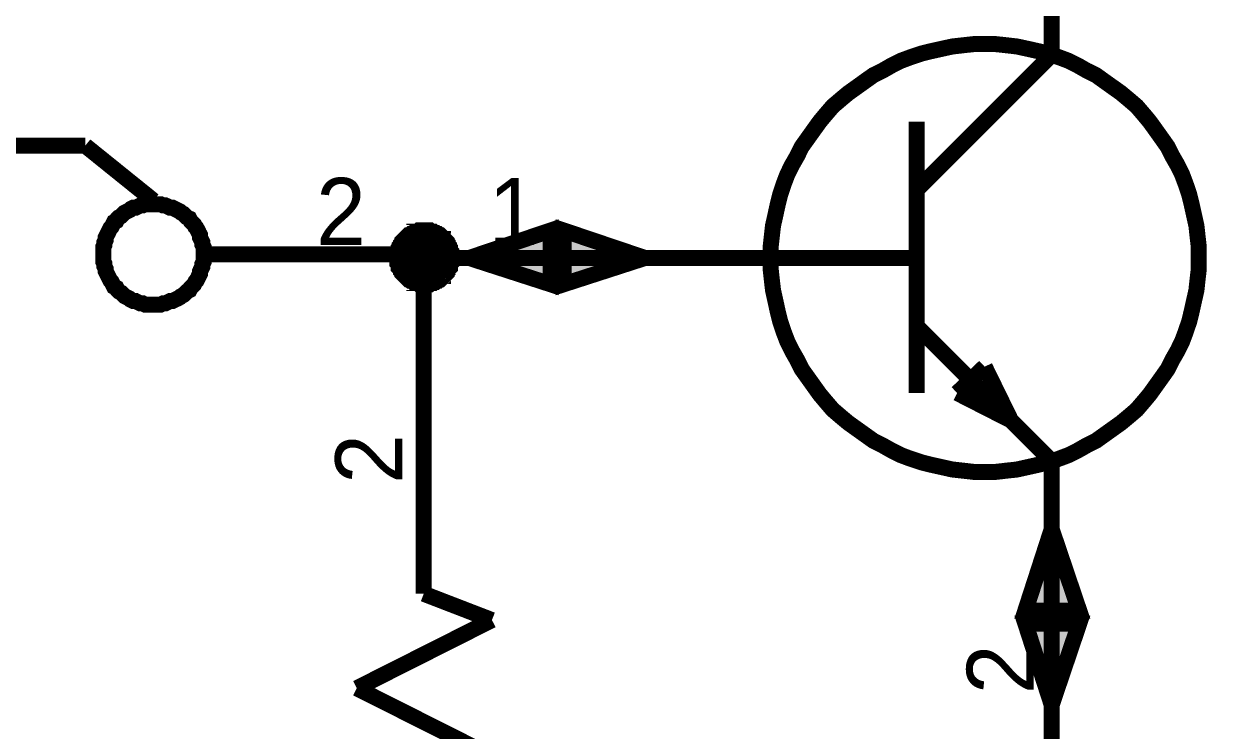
# Model space of a CAD drawing. Header units: millimetres. Extents: x 0 to 800, y 0 to 567.
# Drawn here: x 90.04 to 112.64, y 51.46 to 64.7 of the extents above; entities that cross this region are included whole.
import ezdxf

# ---------------------------------------------------------------- set-up
doc = ezdxf.new("R2010")
doc.units = ezdxf.units.MM
doc.layers.add('Sheet', color=255, linetype='Continuous')

msp = doc.modelspace()

# ---------------------------------------------------------------- linework, layer by layer
at = {"layer": 'Sheet'}
for points, const_width in [([(109.286, 64.128), (109.286, 65.404)], 0.3), ([(104.022, 60.32), (104.022, 60.521), (104.044, 60.723), (104.067, 60.925), (104.112, 61.126), (104.156, 61.328), (104.201, 61.507), (104.268, 61.709), (104.336, 61.888), (104.425, 62.067), (104.515, 62.224), (104.604, 62.403), (104.716, 62.56), (104.828, 62.717), (104.94, 62.873), (105.052, 63.008), (105.187, 63.165), (105.344, 63.299), (105.478, 63.411), (105.635, 63.523), (105.791, 63.635), (105.948, 63.747), (106.127, 63.836), (106.284, 63.926), (106.463, 64.016), (106.643, 64.083), (106.844, 64.15), (107.023, 64.195), (107.225, 64.24), (107.427, 64.284), (107.628, 64.307), (107.83, 64.329), (108.031, 64.329)], 0.3), ([(108.031, 64.329), (107.83, 64.329), (107.628, 64.307), (107.427, 64.284), (107.225, 64.24), (107.023, 64.195), (106.844, 64.15), (106.643, 64.083), (106.463, 64.016), (106.284, 63.926), (106.127, 63.836), (105.948, 63.747), (105.791, 63.635), (105.635, 63.523), (105.478, 63.411), (105.344, 63.299), (105.187, 63.165), (105.052, 63.008), (104.94, 62.873), (104.828, 62.717), (104.716, 62.56), (104.604, 62.403), (104.515, 62.224), (104.425, 62.067), (104.336, 61.888), (104.268, 61.709), (104.201, 61.507), (104.156, 61.328), (104.112, 61.126), (104.067, 60.925), (104.044, 60.723), (104.022, 60.521), (104.022, 60.32)], 0.3), ([(108.031, 64.329), (108.031, 64.329)], 0.3), ([(108.031, 64.329), (108.233, 64.329), (108.435, 64.307), (108.636, 64.284), (108.838, 64.24), (109.039, 64.195), (109.219, 64.15), (109.42, 64.083), (109.599, 64.016), (109.779, 63.926), (109.935, 63.836), (110.115, 63.747), (110.271, 63.635), (110.428, 63.523), (110.585, 63.411), (110.719, 63.299), (110.876, 63.165), (111.011, 63.008), (111.123, 62.873), (111.235, 62.717), (111.347, 62.56), (111.458, 62.403), (111.548, 62.224), (111.638, 62.067), (111.727, 61.888), (111.794, 61.709), (111.862, 61.507), (111.906, 61.328), (111.951, 61.126), (111.996, 60.925), (112.018, 60.723), (112.041, 60.521), (112.041, 60.32)], 0.3), ([(112.041, 60.32), (112.041, 60.521), (112.018, 60.723), (111.996, 60.925), (111.951, 61.126), (111.906, 61.328), (111.862, 61.507), (111.794, 61.709), (111.727, 61.888), (111.638, 62.067), (111.548, 62.224), (111.458, 62.403), (111.347, 62.56), (111.235, 62.717), (111.123, 62.873), (111.011, 63.008), (110.876, 63.165), (110.719, 63.299), (110.585, 63.411), (110.428, 63.523), (110.271, 63.635), (110.115, 63.747), (109.935, 63.836), (109.779, 63.926), (109.599, 64.016), (109.42, 64.083), (109.219, 64.15), (109.039, 64.195), (108.838, 64.24), (108.636, 64.284), (108.435, 64.307), (108.233, 64.329), (108.031, 64.329)], 0.3), ([(106.755, 61.597), (109.286, 64.128)], 0.3), ([(106.755, 62.873), (106.755, 57.789)], 0.3), ([(88.656, 62.425), (91.187, 62.425)], 0.3), ([(91.187, 62.425), (92.464, 61.395)], 0.3), ([(91.523, 60.387), (91.523, 60.432), (91.523, 60.477), (91.523, 60.521), (91.546, 60.566), (91.546, 60.611), (91.568, 60.656), (91.568, 60.701), (91.59, 60.745), (91.613, 60.79), (91.635, 60.835), (91.658, 60.88), (91.68, 60.902), (91.702, 60.947), (91.725, 60.992), (91.77, 61.014), (91.792, 61.059), (91.814, 61.081), (91.859, 61.104), (91.904, 61.149), (91.926, 61.171), (91.971, 61.193), (92.016, 61.216), (92.038, 61.238), (92.083, 61.261), (92.128, 61.261), (92.173, 61.283), (92.218, 61.305), (92.262, 61.305), (92.307, 61.328), (92.374, 61.328), (92.419, 61.328), (92.464, 61.328)], 0.3), ([(92.464, 61.328), (92.419, 61.328), (92.374, 61.328), (92.307, 61.328), (92.262, 61.305), (92.218, 61.305), (92.173, 61.283), (92.128, 61.261), (92.083, 61.261), (92.038, 61.238), (92.016, 61.216), (91.971, 61.193), (91.926, 61.171), (91.904, 61.149), (91.859, 61.104), (91.814, 61.081), (91.792, 61.059), (91.77, 61.014), (91.725, 60.992), (91.702, 60.947), (91.68, 60.902), (91.658, 60.88), (91.635, 60.835), (91.613, 60.79), (91.59, 60.745), (91.568, 60.701), (91.568, 60.656), (91.546, 60.611), (91.546, 60.566), (91.523, 60.521), (91.523, 60.477), (91.523, 60.432), (91.523, 60.387)], 0.3), ([(92.464, 61.328), (92.464, 61.328)], 0.3), ([(92.464, 61.328), (92.509, 61.328), (92.554, 61.328), (92.598, 61.328), (92.643, 61.305), (92.688, 61.305), (92.733, 61.283), (92.778, 61.261), (92.822, 61.261), (92.867, 61.238), (92.912, 61.216), (92.957, 61.193), (92.979, 61.171), (93.024, 61.149), (93.069, 61.104), (93.091, 61.081), (93.136, 61.059), (93.158, 61.014), (93.181, 60.992), (93.226, 60.947), (93.248, 60.902), (93.27, 60.88), (93.293, 60.835), (93.315, 60.79), (93.338, 60.745), (93.338, 60.701), (93.36, 60.656), (93.382, 60.611), (93.382, 60.566), (93.405, 60.521), (93.405, 60.477), (93.405, 60.432), (93.405, 60.387)], 0.3), ([(93.405, 60.387), (93.405, 60.432), (93.405, 60.477), (93.405, 60.521), (93.382, 60.566), (93.382, 60.611), (93.36, 60.656), (93.338, 60.701), (93.338, 60.745), (93.315, 60.79), (93.293, 60.835), (93.27, 60.88), (93.248, 60.902), (93.226, 60.947), (93.181, 60.992), (93.158, 61.014), (93.136, 61.059), (93.091, 61.081), (93.069, 61.104), (93.024, 61.149), (92.979, 61.171), (92.957, 61.193), (92.912, 61.216), (92.867, 61.238), (92.822, 61.261), (92.778, 61.261), (92.733, 61.283), (92.688, 61.305), (92.643, 61.305), (92.598, 61.328), (92.554, 61.328), (92.509, 61.328), (92.464, 61.328)], 0.3), ([(97.033, 60.32), (97.033, 60.342), (97.033, 60.365), (97.033, 60.409), (97.033, 60.432), (97.056, 60.454), (97.056, 60.477), (97.056, 60.499), (97.078, 60.521), (97.078, 60.544), (97.101, 60.566), (97.101, 60.589), (97.123, 60.611), (97.123, 60.633), (97.145, 60.656), (97.168, 60.678), (97.168, 60.678), (97.19, 60.701), (97.213, 60.723), (97.235, 60.745), (97.257, 60.745), (97.28, 60.768), (97.302, 60.768), (97.325, 60.79), (97.347, 60.79), (97.347, 60.813), (97.392, 60.813), (97.414, 60.813), (97.437, 60.835), (97.459, 60.835), (97.481, 60.835), (97.504, 60.835), (97.526, 60.835)], 0.3), ([(97.033, 60.32), (97.033, 60.342), (97.033, 60.365), (97.033, 60.409), (97.033, 60.432), (97.056, 60.454), (97.056, 60.477), (97.056, 60.499), (97.078, 60.521), (97.078, 60.544), (97.101, 60.566), (97.101, 60.589), (97.123, 60.611), (97.123, 60.633), (97.145, 60.656), (97.168, 60.678), (97.168, 60.678), (97.19, 60.701), (97.213, 60.723), (97.235, 60.745), (97.257, 60.745), (97.28, 60.768), (97.302, 60.768), (97.325, 60.79), (97.347, 60.79), (97.347, 60.813), (97.392, 60.813), (97.414, 60.813), (97.437, 60.835), (97.459, 60.835), (97.481, 60.835), (97.504, 60.835), (97.526, 60.835)], 0.3), ([(97.033, 60.32), (97.033, 60.342), (97.033, 60.365), (97.033, 60.409), (97.033, 60.432), (97.056, 60.454), (97.056, 60.477), (97.056, 60.499), (97.078, 60.521), (97.078, 60.544), (97.101, 60.566), (97.101, 60.589), (97.123, 60.611), (97.123, 60.633), (97.145, 60.656), (97.168, 60.678), (97.168, 60.678), (97.19, 60.701), (97.213, 60.723), (97.235, 60.745), (97.257, 60.745), (97.28, 60.768), (97.302, 60.768), (97.325, 60.79), (97.347, 60.79), (97.347, 60.813), (97.392, 60.813), (97.414, 60.813), (97.437, 60.835), (97.459, 60.835), (97.481, 60.835), (97.504, 60.835), (97.526, 60.835)], 0.3), ([(97.033, 60.32), (97.033, 60.342), (97.033, 60.365), (97.033, 60.409), (97.033, 60.432), (97.056, 60.454), (97.056, 60.477), (97.056, 60.499), (97.078, 60.521), (97.078, 60.544), (97.101, 60.566), (97.101, 60.589), (97.123, 60.611), (97.123, 60.633), (97.145, 60.656), (97.168, 60.678), (97.168, 60.678), (97.19, 60.701), (97.213, 60.723), (97.235, 60.745), (97.257, 60.745), (97.28, 60.768), (97.302, 60.768), (97.325, 60.79), (97.347, 60.79), (97.347, 60.813), (97.392, 60.813), (97.414, 60.813), (97.437, 60.835), (97.459, 60.835), (97.481, 60.835), (97.504, 60.835), (97.526, 60.835)], 0.3), ([(97.033, 60.32), (97.033, 60.342), (97.033, 60.365), (97.033, 60.409), (97.033, 60.432), (97.056, 60.454), (97.056, 60.477), (97.056, 60.499), (97.078, 60.521), (97.078, 60.544), (97.101, 60.566), (97.101, 60.589), (97.123, 60.611), (97.123, 60.633), (97.145, 60.656), (97.168, 60.678), (97.168, 60.678), (97.19, 60.701), (97.213, 60.723), (97.235, 60.745), (97.257, 60.745), (97.28, 60.768), (97.302, 60.768), (97.325, 60.79), (97.347, 60.79), (97.347, 60.813), (97.392, 60.813), (97.414, 60.813), (97.437, 60.835), (97.459, 60.835), (97.481, 60.835), (97.504, 60.835), (97.526, 60.835)], 0.0991), ([(97.033, 60.32), (97.033, 60.342), (97.033, 60.365), (97.033, 60.409), (97.033, 60.432), (97.056, 60.454), (97.056, 60.477), (97.056, 60.499), (97.078, 60.521), (97.078, 60.544), (97.101, 60.566), (97.101, 60.589), (97.123, 60.611), (97.123, 60.633), (97.145, 60.656), (97.168, 60.678), (97.168, 60.678), (97.19, 60.701), (97.213, 60.723), (97.235, 60.745), (97.257, 60.745), (97.28, 60.768), (97.302, 60.768), (97.325, 60.79), (97.347, 60.79), (97.347, 60.813), (97.392, 60.813), (97.414, 60.813), (97.437, 60.835), (97.459, 60.835), (97.481, 60.835), (97.504, 60.835), (97.526, 60.835)], 0.0991), ([(97.033, 60.32), (97.033, 60.342), (97.033, 60.365), (97.033, 60.409), (97.033, 60.432), (97.056, 60.454), (97.056, 60.477), (97.056, 60.499), (97.078, 60.521), (97.078, 60.544), (97.101, 60.566), (97.101, 60.589), (97.123, 60.611), (97.123, 60.633), (97.145, 60.656), (97.168, 60.678), (97.168, 60.678), (97.19, 60.701), (97.213, 60.723), (97.235, 60.745), (97.257, 60.745), (97.28, 60.768), (97.302, 60.768), (97.325, 60.79), (97.347, 60.79), (97.347, 60.813), (97.392, 60.813), (97.414, 60.813), (97.437, 60.835), (97.459, 60.835), (97.481, 60.835), (97.504, 60.835), (97.526, 60.835)], 0.0991), ([(97.033, 60.32), (97.033, 60.342), (97.033, 60.365), (97.033, 60.409), (97.033, 60.432), (97.056, 60.454), (97.056, 60.477), (97.056, 60.499), (97.078, 60.521), (97.078, 60.544), (97.101, 60.566), (97.101, 60.589), (97.123, 60.611), (97.123, 60.633), (97.145, 60.656), (97.168, 60.678), (97.168, 60.678), (97.19, 60.701), (97.213, 60.723), (97.235, 60.745), (97.257, 60.745), (97.28, 60.768), (97.302, 60.768), (97.325, 60.79), (97.347, 60.79), (97.347, 60.813), (97.392, 60.813), (97.414, 60.813), (97.437, 60.835), (97.459, 60.835), (97.481, 60.835), (97.504, 60.835), (97.526, 60.835)], 0.0991), ([(97.526, 60.835), (97.526, 60.835)], 0.3), ([(97.526, 60.835), (97.549, 60.835), (97.571, 60.835), (97.616, 60.835), (97.638, 60.835), (97.661, 60.813), (97.683, 60.813), (97.705, 60.813), (97.728, 60.79), (97.75, 60.79), (97.773, 60.768), (97.795, 60.768), (97.817, 60.745), (97.84, 60.745), (97.862, 60.723), (97.885, 60.701), (97.885, 60.678), (97.907, 60.678), (97.929, 60.656), (97.952, 60.633), (97.952, 60.611), (97.974, 60.589), (97.974, 60.566), (97.997, 60.544), (97.997, 60.521), (98.019, 60.499), (98.019, 60.477), (98.019, 60.454), (98.041, 60.432), (98.041, 60.409), (98.041, 60.365), (98.041, 60.342), (98.041, 60.32)], 0.3), ([(97.526, 60.835), (97.526, 60.835)], 0.3), ([(97.526, 60.835), (97.549, 60.835), (97.571, 60.835), (97.616, 60.835), (97.638, 60.835), (97.661, 60.813), (97.683, 60.813), (97.705, 60.813), (97.728, 60.79), (97.75, 60.79), (97.773, 60.768), (97.795, 60.768), (97.817, 60.745), (97.84, 60.745), (97.862, 60.723), (97.885, 60.701), (97.885, 60.678), (97.907, 60.678), (97.929, 60.656), (97.952, 60.633), (97.952, 60.611), (97.974, 60.589), (97.974, 60.566), (97.997, 60.544), (97.997, 60.521), (98.019, 60.499), (98.019, 60.477), (98.019, 60.454), (98.041, 60.432), (98.041, 60.409), (98.041, 60.365), (98.041, 60.342), (98.041, 60.32)], 0.3), ([(97.526, 60.835), (97.526, 60.835)], 0.3), ([(97.526, 60.835), (97.549, 60.835), (97.571, 60.835), (97.616, 60.835), (97.638, 60.835), (97.661, 60.813), (97.683, 60.813), (97.705, 60.813), (97.728, 60.79), (97.75, 60.79), (97.773, 60.768), (97.795, 60.768), (97.817, 60.745), (97.84, 60.745), (97.862, 60.723), (97.885, 60.701), (97.885, 60.678), (97.907, 60.678), (97.929, 60.656), (97.952, 60.633), (97.952, 60.611), (97.974, 60.589), (97.974, 60.566), (97.997, 60.544), (97.997, 60.521), (98.019, 60.499), (98.019, 60.477), (98.019, 60.454), (98.041, 60.432), (98.041, 60.409), (98.041, 60.365), (98.041, 60.342), (98.041, 60.32)], 0.3), ([(97.526, 60.835), (97.526, 60.835)], 0.3), ([(97.526, 60.835), (97.549, 60.835), (97.571, 60.835), (97.616, 60.835), (97.638, 60.835), (97.661, 60.813), (97.683, 60.813), (97.705, 60.813), (97.728, 60.79), (97.75, 60.79), (97.773, 60.768), (97.795, 60.768), (97.817, 60.745), (97.84, 60.745), (97.862, 60.723), (97.885, 60.701), (97.885, 60.678), (97.907, 60.678), (97.929, 60.656), (97.952, 60.633), (97.952, 60.611), (97.974, 60.589), (97.974, 60.566), (97.997, 60.544), (97.997, 60.521), (98.019, 60.499), (98.019, 60.477), (98.019, 60.454), (98.041, 60.432), (98.041, 60.409), (98.041, 60.365), (98.041, 60.342), (98.041, 60.32)], 0.3), ([(97.526, 60.835), (97.526, 60.835)], 0.0991), ([(97.526, 60.835), (97.549, 60.835), (97.571, 60.835), (97.616, 60.835), (97.638, 60.835), (97.661, 60.813), (97.683, 60.813), (97.705, 60.813), (97.728, 60.79), (97.75, 60.79), (97.773, 60.768), (97.795, 60.768), (97.817, 60.745), (97.84, 60.745), (97.862, 60.723), (97.885, 60.701), (97.885, 60.678), (97.907, 60.678), (97.929, 60.656), (97.952, 60.633), (97.952, 60.611), (97.974, 60.589), (97.974, 60.566), (97.997, 60.544), (97.997, 60.521), (98.019, 60.499), (98.019, 60.477), (98.019, 60.454), (98.041, 60.432), (98.041, 60.409), (98.041, 60.365), (98.041, 60.342), (98.041, 60.32)], 0.0991), ([(97.526, 60.835), (97.526, 60.835)], 0.0991), ([(97.526, 60.835), (97.549, 60.835), (97.571, 60.835), (97.616, 60.835), (97.638, 60.835), (97.661, 60.813), (97.683, 60.813), (97.705, 60.813), (97.728, 60.79), (97.75, 60.79), (97.773, 60.768), (97.795, 60.768), (97.817, 60.745), (97.84, 60.745), (97.862, 60.723), (97.885, 60.701), (97.885, 60.678), (97.907, 60.678), (97.929, 60.656), (97.952, 60.633), (97.952, 60.611), (97.974, 60.589), (97.974, 60.566), (97.997, 60.544), (97.997, 60.521), (98.019, 60.499), (98.019, 60.477), (98.019, 60.454), (98.041, 60.432), (98.041, 60.409), (98.041, 60.365), (98.041, 60.342), (98.041, 60.32)], 0.0991), ([(97.526, 60.835), (97.526, 60.835)], 0.0991), ([(97.526, 60.835), (97.549, 60.835), (97.571, 60.835), (97.616, 60.835), (97.638, 60.835), (97.661, 60.813), (97.683, 60.813), (97.705, 60.813), (97.728, 60.79), (97.75, 60.79), (97.773, 60.768), (97.795, 60.768), (97.817, 60.745), (97.84, 60.745), (97.862, 60.723), (97.885, 60.701), (97.885, 60.678), (97.907, 60.678), (97.929, 60.656), (97.952, 60.633), (97.952, 60.611), (97.974, 60.589), (97.974, 60.566), (97.997, 60.544), (97.997, 60.521), (98.019, 60.499), (98.019, 60.477), (98.019, 60.454), (98.041, 60.432), (98.041, 60.409), (98.041, 60.365), (98.041, 60.342), (98.041, 60.32)], 0.0991), ([(97.526, 60.835), (97.526, 60.835)], 0.0991), ([(97.526, 60.835), (97.549, 60.835), (97.571, 60.835), (97.616, 60.835), (97.638, 60.835), (97.661, 60.813), (97.683, 60.813), (97.705, 60.813), (97.728, 60.79), (97.75, 60.79), (97.773, 60.768), (97.795, 60.768), (97.817, 60.745), (97.84, 60.745), (97.862, 60.723), (97.885, 60.701), (97.885, 60.678), (97.907, 60.678), (97.929, 60.656), (97.952, 60.633), (97.952, 60.611), (97.974, 60.589), (97.974, 60.566), (97.997, 60.544), (97.997, 60.521), (98.019, 60.499), (98.019, 60.477), (98.019, 60.454), (98.041, 60.432), (98.041, 60.409), (98.041, 60.365), (98.041, 60.342), (98.041, 60.32)], 0.0991), ([(92.464, 59.446), (92.419, 59.446), (92.374, 59.446), (92.307, 59.446), (92.262, 59.469), (92.218, 59.469), (92.173, 59.491), (92.128, 59.514), (92.083, 59.514), (92.038, 59.536), (92.016, 59.558), (91.971, 59.581), (91.926, 59.603), (91.904, 59.626), (91.859, 59.67), (91.814, 59.693), (91.792, 59.715), (91.77, 59.76), (91.725, 59.782), (91.702, 59.827), (91.68, 59.872), (91.658, 59.894), (91.635, 59.939), (91.613, 59.984), (91.59, 60.029), (91.568, 60.073), (91.568, 60.118), (91.546, 60.163), (91.546, 60.208), (91.523, 60.253), (91.523, 60.297), (91.523, 60.342), (91.523, 60.387)], 0.3), ([(91.523, 60.387), (91.523, 60.387)], 0.3), ([(91.523, 60.387), (91.523, 60.342), (91.523, 60.297), (91.523, 60.253), (91.546, 60.208), (91.546, 60.163), (91.568, 60.118), (91.568, 60.073), (91.59, 60.029), (91.613, 59.984), (91.635, 59.939), (91.658, 59.894), (91.68, 59.872), (91.702, 59.827), (91.725, 59.782), (91.77, 59.76), (91.792, 59.715), (91.814, 59.693), (91.859, 59.67), (91.904, 59.626), (91.926, 59.603), (91.971, 59.581), (92.016, 59.558), (92.038, 59.536), (92.083, 59.514), (92.128, 59.514), (92.173, 59.491), (92.218, 59.469), (92.262, 59.469), (92.307, 59.446), (92.374, 59.446), (92.419, 59.446), (92.464, 59.446)], 0.3), ([(93.405, 60.387), (93.405, 60.342), (93.405, 60.297), (93.405, 60.253), (93.382, 60.208), (93.382, 60.163), (93.36, 60.118), (93.338, 60.073), (93.338, 60.029), (93.315, 59.984), (93.293, 59.939), (93.27, 59.894), (93.248, 59.872), (93.226, 59.827), (93.181, 59.782), (93.158, 59.76), (93.136, 59.715), (93.091, 59.693), (93.069, 59.67), (93.024, 59.626), (92.979, 59.603), (92.957, 59.581), (92.912, 59.558), (92.867, 59.536), (92.822, 59.514), (92.778, 59.514), (92.733, 59.491), (92.688, 59.469), (92.643, 59.469), (92.598, 59.446), (92.554, 59.446), (92.509, 59.446), (92.464, 59.446)], 0.3), ([(92.464, 59.446), (92.509, 59.446), (92.554, 59.446), (92.598, 59.446), (92.643, 59.469), (92.688, 59.469), (92.733, 59.491), (92.778, 59.514), (92.822, 59.514), (92.867, 59.536), (92.912, 59.558), (92.957, 59.581), (92.979, 59.603), (93.024, 59.626), (93.069, 59.67), (93.091, 59.693), (93.136, 59.715), (93.158, 59.76), (93.181, 59.782), (93.226, 59.827), (93.248, 59.872), (93.27, 59.894), (93.293, 59.939), (93.315, 59.984), (93.338, 60.029), (93.338, 60.073), (93.36, 60.118), (93.382, 60.163), (93.382, 60.208), (93.405, 60.253), (93.405, 60.297), (93.405, 60.342), (93.405, 60.387)], 0.3), ([(93.405, 60.387), (93.405, 60.387), (93.405, 60.387), (93.405, 60.387), (93.405, 60.387), (93.405, 60.387), (93.405, 60.387), (93.405, 60.387), (93.405, 60.387), (93.405, 60.387), (93.405, 60.387), (93.405, 60.387), (93.405, 60.387), (93.405, 60.387), (93.405, 60.387), (93.405, 60.387), (93.405, 60.387), (93.405, 60.387), (93.405, 60.387), (93.405, 60.387), (93.405, 60.387), (93.405, 60.387), (93.405, 60.387), (93.405, 60.387), (93.405, 60.387), (93.405, 60.387), (93.405, 60.387), (93.405, 60.387), (93.405, 60.387), (93.405, 60.387), (93.405, 60.387), (93.405, 60.387), (93.405, 60.387)], 0.3), ([(93.405, 60.387), (93.405, 60.387)], 0.3), ([(93.517, 60.387), (96.003, 60.387)], 0.3), ([(96.003, 60.387), (97.526, 60.387), (97.526, 60.32), (99.139, 60.32)], 0.3), ([(97.526, 59.827), (97.504, 59.827), (97.481, 59.827), (97.459, 59.827), (97.437, 59.827), (97.414, 59.85), (97.392, 59.85), (97.347, 59.85), (97.347, 59.872), (97.325, 59.872), (97.302, 59.894), (97.28, 59.894), (97.257, 59.917), (97.235, 59.917), (97.213, 59.939), (97.19, 59.961), (97.168, 59.984), (97.168, 59.984), (97.145, 60.006), (97.123, 60.029), (97.123, 60.051), (97.101, 60.073), (97.101, 60.096), (97.078, 60.118), (97.078, 60.118), (97.056, 60.141), (97.056, 60.185), (97.056, 60.208), (97.033, 60.23), (97.033, 60.253), (97.033, 60.275), (97.033, 60.297), (97.033, 60.32)], 0.3), ([(97.033, 60.32), (97.033, 60.32)], 0.3), ([(97.526, 59.827), (97.504, 59.827), (97.481, 59.827), (97.459, 59.827), (97.437, 59.827), (97.414, 59.85), (97.392, 59.85), (97.347, 59.85), (97.347, 59.872), (97.325, 59.872), (97.302, 59.894), (97.28, 59.894), (97.257, 59.917), (97.235, 59.917), (97.213, 59.939), (97.19, 59.961), (97.168, 59.984), (97.168, 59.984), (97.145, 60.006), (97.123, 60.029), (97.123, 60.051), (97.101, 60.073), (97.101, 60.096), (97.078, 60.118), (97.078, 60.118), (97.056, 60.141), (97.056, 60.185), (97.056, 60.208), (97.033, 60.23), (97.033, 60.253), (97.033, 60.275), (97.033, 60.297), (97.033, 60.32)], 0.3), ([(97.033, 60.32), (97.033, 60.32)], 0.3), ([(97.526, 59.827), (97.504, 59.827), (97.481, 59.827), (97.459, 59.827), (97.437, 59.827), (97.414, 59.85), (97.392, 59.85), (97.347, 59.85), (97.347, 59.872), (97.325, 59.872), (97.302, 59.894), (97.28, 59.894), (97.257, 59.917), (97.235, 59.917), (97.213, 59.939), (97.19, 59.961), (97.168, 59.984), (97.168, 59.984), (97.145, 60.006), (97.123, 60.029), (97.123, 60.051), (97.101, 60.073), (97.101, 60.096), (97.078, 60.118), (97.078, 60.118), (97.056, 60.141), (97.056, 60.185), (97.056, 60.208), (97.033, 60.23), (97.033, 60.253), (97.033, 60.275), (97.033, 60.297), (97.033, 60.32)], 0.3), ([(97.033, 60.32), (97.033, 60.32)], 0.3), ([(97.526, 59.827), (97.504, 59.827), (97.481, 59.827), (97.459, 59.827), (97.437, 59.827), (97.414, 59.85), (97.392, 59.85), (97.347, 59.85), (97.347, 59.872), (97.325, 59.872), (97.302, 59.894), (97.28, 59.894), (97.257, 59.917), (97.235, 59.917), (97.213, 59.939), (97.19, 59.961), (97.168, 59.984), (97.168, 59.984), (97.145, 60.006), (97.123, 60.029), (97.123, 60.051), (97.101, 60.073), (97.101, 60.096), (97.078, 60.118), (97.078, 60.118), (97.056, 60.141), (97.056, 60.185), (97.056, 60.208), (97.033, 60.23), (97.033, 60.253), (97.033, 60.275), (97.033, 60.297), (97.033, 60.32)], 0.3), ([(97.033, 60.32), (97.033, 60.32)], 0.3), ([(97.526, 59.827), (97.504, 59.827), (97.481, 59.827), (97.459, 59.827), (97.437, 59.827), (97.414, 59.85), (97.392, 59.85), (97.347, 59.85), (97.347, 59.872), (97.325, 59.872), (97.302, 59.894), (97.28, 59.894), (97.257, 59.917), (97.235, 59.917), (97.213, 59.939), (97.19, 59.961), (97.168, 59.984), (97.168, 59.984), (97.145, 60.006), (97.123, 60.029), (97.123, 60.051), (97.101, 60.073), (97.101, 60.096), (97.078, 60.118), (97.078, 60.118), (97.056, 60.141), (97.056, 60.185), (97.056, 60.208), (97.033, 60.23), (97.033, 60.253), (97.033, 60.275), (97.033, 60.297), (97.033, 60.32)], 0.0991), ([(97.033, 60.32), (97.033, 60.32)], 0.0991), ([(97.526, 59.827), (97.504, 59.827), (97.481, 59.827), (97.459, 59.827), (97.437, 59.827), (97.414, 59.85), (97.392, 59.85), (97.347, 59.85), (97.347, 59.872), (97.325, 59.872), (97.302, 59.894), (97.28, 59.894), (97.257, 59.917), (97.235, 59.917), (97.213, 59.939), (97.19, 59.961), (97.168, 59.984), (97.168, 59.984), (97.145, 60.006), (97.123, 60.029), (97.123, 60.051), (97.101, 60.073), (97.101, 60.096), (97.078, 60.118), (97.078, 60.118), (97.056, 60.141), (97.056, 60.185), (97.056, 60.208), (97.033, 60.23), (97.033, 60.253), (97.033, 60.275), (97.033, 60.297), (97.033, 60.32)], 0.0991), ([(97.033, 60.32), (97.033, 60.32)], 0.0991), ([(97.526, 59.827), (97.504, 59.827), (97.481, 59.827), (97.459, 59.827), (97.437, 59.827), (97.414, 59.85), (97.392, 59.85), (97.347, 59.85), (97.347, 59.872), (97.325, 59.872), (97.302, 59.894), (97.28, 59.894), (97.257, 59.917), (97.235, 59.917), (97.213, 59.939), (97.19, 59.961), (97.168, 59.984), (97.168, 59.984), (97.145, 60.006), (97.123, 60.029), (97.123, 60.051), (97.101, 60.073), (97.101, 60.096), (97.078, 60.118), (97.078, 60.118), (97.056, 60.141), (97.056, 60.185), (97.056, 60.208), (97.033, 60.23), (97.033, 60.253), (97.033, 60.275), (97.033, 60.297), (97.033, 60.32)], 0.0991), ([(97.033, 60.32), (97.033, 60.32)], 0.0991), ([(97.526, 59.827), (97.504, 59.827), (97.481, 59.827), (97.459, 59.827), (97.437, 59.827), (97.414, 59.85), (97.392, 59.85), (97.347, 59.85), (97.347, 59.872), (97.325, 59.872), (97.302, 59.894), (97.28, 59.894), (97.257, 59.917), (97.235, 59.917), (97.213, 59.939), (97.19, 59.961), (97.168, 59.984), (97.168, 59.984), (97.145, 60.006), (97.123, 60.029), (97.123, 60.051), (97.101, 60.073), (97.101, 60.096), (97.078, 60.118), (97.078, 60.118), (97.056, 60.141), (97.056, 60.185), (97.056, 60.208), (97.033, 60.23), (97.033, 60.253), (97.033, 60.275), (97.033, 60.297), (97.033, 60.32)], 0.0991), ([(97.033, 60.32), (97.033, 60.32)], 0.0991), ([(97.526, 59.11), (97.526, 60.32)], 0.3), ([(98.041, 60.32), (98.041, 60.297), (98.041, 60.275), (98.041, 60.253), (98.041, 60.23), (98.019, 60.208), (98.019, 60.185), (98.019, 60.141), (97.997, 60.118), (97.997, 60.118), (97.974, 60.096), (97.974, 60.073), (97.952, 60.051), (97.952, 60.029), (97.929, 60.006), (97.907, 59.984), (97.885, 59.984), (97.885, 59.961), (97.862, 59.939), (97.84, 59.917), (97.817, 59.917), (97.795, 59.894), (97.773, 59.894), (97.75, 59.872), (97.728, 59.872), (97.705, 59.85), (97.683, 59.85), (97.661, 59.85), (97.638, 59.827), (97.616, 59.827), (97.571, 59.827), (97.549, 59.827), (97.526, 59.827)], 0.3), ([(98.041, 60.32), (98.041, 60.297), (98.041, 60.275), (98.041, 60.253), (98.041, 60.23), (98.019, 60.208), (98.019, 60.185), (98.019, 60.141), (97.997, 60.118), (97.997, 60.118), (97.974, 60.096), (97.974, 60.073), (97.952, 60.051), (97.952, 60.029), (97.929, 60.006), (97.907, 59.984), (97.885, 59.984), (97.885, 59.961), (97.862, 59.939), (97.84, 59.917), (97.817, 59.917), (97.795, 59.894), (97.773, 59.894), (97.75, 59.872), (97.728, 59.872), (97.705, 59.85), (97.683, 59.85), (97.661, 59.85), (97.638, 59.827), (97.616, 59.827), (97.571, 59.827), (97.549, 59.827), (97.526, 59.827)], 0.3), ([(98.041, 60.32), (98.041, 60.297), (98.041, 60.275), (98.041, 60.253), (98.041, 60.23), (98.019, 60.208), (98.019, 60.185), (98.019, 60.141), (97.997, 60.118), (97.997, 60.118), (97.974, 60.096), (97.974, 60.073), (97.952, 60.051), (97.952, 60.029), (97.929, 60.006), (97.907, 59.984), (97.885, 59.984), (97.885, 59.961), (97.862, 59.939), (97.84, 59.917), (97.817, 59.917), (97.795, 59.894), (97.773, 59.894), (97.75, 59.872), (97.728, 59.872), (97.705, 59.85), (97.683, 59.85), (97.661, 59.85), (97.638, 59.827), (97.616, 59.827), (97.571, 59.827), (97.549, 59.827), (97.526, 59.827)], 0.3), ([(98.041, 60.32), (98.041, 60.297), (98.041, 60.275), (98.041, 60.253), (98.041, 60.23), (98.019, 60.208), (98.019, 60.185), (98.019, 60.141), (97.997, 60.118), (97.997, 60.118), (97.974, 60.096), (97.974, 60.073), (97.952, 60.051), (97.952, 60.029), (97.929, 60.006), (97.907, 59.984), (97.885, 59.984), (97.885, 59.961), (97.862, 59.939), (97.84, 59.917), (97.817, 59.917), (97.795, 59.894), (97.773, 59.894), (97.75, 59.872), (97.728, 59.872), (97.705, 59.85), (97.683, 59.85), (97.661, 59.85), (97.638, 59.827), (97.616, 59.827), (97.571, 59.827), (97.549, 59.827), (97.526, 59.827)], 0.3), ([(98.041, 60.32), (98.041, 60.297), (98.041, 60.275), (98.041, 60.253), (98.041, 60.23), (98.019, 60.208), (98.019, 60.185), (98.019, 60.141), (97.997, 60.118), (97.997, 60.118), (97.974, 60.096), (97.974, 60.073), (97.952, 60.051), (97.952, 60.029), (97.929, 60.006), (97.907, 59.984), (97.885, 59.984), (97.885, 59.961), (97.862, 59.939), (97.84, 59.917), (97.817, 59.917), (97.795, 59.894), (97.773, 59.894), (97.75, 59.872), (97.728, 59.872), (97.705, 59.85), (97.683, 59.85), (97.661, 59.85), (97.638, 59.827), (97.616, 59.827), (97.571, 59.827), (97.549, 59.827), (97.526, 59.827)], 0.0991), ([(98.041, 60.32), (98.041, 60.297), (98.041, 60.275), (98.041, 60.253), (98.041, 60.23), (98.019, 60.208), (98.019, 60.185), (98.019, 60.141), (97.997, 60.118), (97.997, 60.118), (97.974, 60.096), (97.974, 60.073), (97.952, 60.051), (97.952, 60.029), (97.929, 60.006), (97.907, 59.984), (97.885, 59.984), (97.885, 59.961), (97.862, 59.939), (97.84, 59.917), (97.817, 59.917), (97.795, 59.894), (97.773, 59.894), (97.75, 59.872), (97.728, 59.872), (97.705, 59.85), (97.683, 59.85), (97.661, 59.85), (97.638, 59.827), (97.616, 59.827), (97.571, 59.827), (97.549, 59.827), (97.526, 59.827)], 0.0991), ([(98.041, 60.32), (98.041, 60.297), (98.041, 60.275), (98.041, 60.253), (98.041, 60.23), (98.019, 60.208), (98.019, 60.185), (98.019, 60.141), (97.997, 60.118), (97.997, 60.118), (97.974, 60.096), (97.974, 60.073), (97.952, 60.051), (97.952, 60.029), (97.929, 60.006), (97.907, 59.984), (97.885, 59.984), (97.885, 59.961), (97.862, 59.939), (97.84, 59.917), (97.817, 59.917), (97.795, 59.894), (97.773, 59.894), (97.75, 59.872), (97.728, 59.872), (97.705, 59.85), (97.683, 59.85), (97.661, 59.85), (97.638, 59.827), (97.616, 59.827), (97.571, 59.827), (97.549, 59.827), (97.526, 59.827)], 0.0991), ([(98.041, 60.32), (98.041, 60.297), (98.041, 60.275), (98.041, 60.253), (98.041, 60.23), (98.019, 60.208), (98.019, 60.185), (98.019, 60.141), (97.997, 60.118), (97.997, 60.118), (97.974, 60.096), (97.974, 60.073), (97.952, 60.051), (97.952, 60.029), (97.929, 60.006), (97.907, 59.984), (97.885, 59.984), (97.885, 59.961), (97.862, 59.939), (97.84, 59.917), (97.817, 59.917), (97.795, 59.894), (97.773, 59.894), (97.75, 59.872), (97.728, 59.872), (97.705, 59.85), (97.683, 59.85), (97.661, 59.85), (97.638, 59.827), (97.616, 59.827), (97.571, 59.827), (97.549, 59.827), (97.526, 59.827)], 0.0991), ([(98.041, 60.32), (98.041, 60.32), (98.041, 60.32), (98.041, 60.32), (98.041, 60.32), (98.041, 60.32), (98.041, 60.32), (98.041, 60.32), (98.041, 60.32), (98.041, 60.32), (98.041, 60.32), (98.041, 60.32), (98.041, 60.32), (98.041, 60.32), (98.041, 60.32), (98.041, 60.32), (98.041, 60.32), (98.041, 60.32), (98.041, 60.32), (98.041, 60.32), (98.041, 60.32), (98.041, 60.32), (98.041, 60.32), (98.041, 60.32), (98.041, 60.32), (98.041, 60.32), (98.041, 60.32), (98.041, 60.32), (98.041, 60.32), (98.041, 60.32), (98.041, 60.32), (98.041, 60.32), (98.041, 60.32)], 0.3), ([(98.041, 60.32), (98.041, 60.32)], 0.3), ([(98.041, 60.32), (98.041, 60.32), (98.041, 60.32), (98.041, 60.32), (98.041, 60.32), (98.041, 60.32), (98.041, 60.32), (98.041, 60.32), (98.041, 60.32), (98.041, 60.32), (98.041, 60.32), (98.041, 60.32), (98.041, 60.32), (98.041, 60.32), (98.041, 60.32), (98.041, 60.32), (98.041, 60.32), (98.041, 60.32), (98.041, 60.32), (98.041, 60.32), (98.041, 60.32), (98.041, 60.32), (98.041, 60.32), (98.041, 60.32), (98.041, 60.32), (98.041, 60.32), (98.041, 60.32), (98.041, 60.32), (98.041, 60.32), (98.041, 60.32), (98.041, 60.32), (98.041, 60.32), (98.041, 60.32)], 0.3), ([(98.041, 60.32), (98.041, 60.32)], 0.3), ([(98.041, 60.32), (98.041, 60.32), (98.041, 60.32), (98.041, 60.32), (98.041, 60.32), (98.041, 60.32), (98.041, 60.32), (98.041, 60.32), (98.041, 60.32), (98.041, 60.32), (98.041, 60.32), (98.041, 60.32), (98.041, 60.32), (98.041, 60.32), (98.041, 60.32), (98.041, 60.32), (98.041, 60.32), (98.041, 60.32), (98.041, 60.32), (98.041, 60.32), (98.041, 60.32), (98.041, 60.32), (98.041, 60.32), (98.041, 60.32), (98.041, 60.32), (98.041, 60.32), (98.041, 60.32), (98.041, 60.32), (98.041, 60.32), (98.041, 60.32), (98.041, 60.32), (98.041, 60.32), (98.041, 60.32)], 0.3), ([(98.041, 60.32), (98.041, 60.32)], 0.3), ([(98.041, 60.32), (98.041, 60.32), (98.041, 60.32), (98.041, 60.32), (98.041, 60.32), (98.041, 60.32), (98.041, 60.32), (98.041, 60.32), (98.041, 60.32), (98.041, 60.32), (98.041, 60.32), (98.041, 60.32), (98.041, 60.32), (98.041, 60.32), (98.041, 60.32), (98.041, 60.32), (98.041, 60.32), (98.041, 60.32), (98.041, 60.32), (98.041, 60.32), (98.041, 60.32), (98.041, 60.32), (98.041, 60.32), (98.041, 60.32), (98.041, 60.32), (98.041, 60.32), (98.041, 60.32), (98.041, 60.32), (98.041, 60.32), (98.041, 60.32), (98.041, 60.32), (98.041, 60.32), (98.041, 60.32)], 0.3), ([(98.041, 60.32), (98.041, 60.32)], 0.3), ([(98.041, 60.32), (98.041, 60.32), (98.041, 60.32), (98.041, 60.32), (98.041, 60.32), (98.041, 60.32), (98.041, 60.32), (98.041, 60.32), (98.041, 60.32), (98.041, 60.32), (98.041, 60.32), (98.041, 60.32), (98.041, 60.32), (98.041, 60.32), (98.041, 60.32), (98.041, 60.32), (98.041, 60.32), (98.041, 60.32), (98.041, 60.32), (98.041, 60.32), (98.041, 60.32), (98.041, 60.32), (98.041, 60.32), (98.041, 60.32), (98.041, 60.32), (98.041, 60.32), (98.041, 60.32), (98.041, 60.32), (98.041, 60.32), (98.041, 60.32), (98.041, 60.32), (98.041, 60.32), (98.041, 60.32)], 0.0991), ([(98.041, 60.32), (98.041, 60.32)], 0.0991), ([(98.041, 60.32), (98.041, 60.32), (98.041, 60.32), (98.041, 60.32), (98.041, 60.32), (98.041, 60.32), (98.041, 60.32), (98.041, 60.32), (98.041, 60.32), (98.041, 60.32), (98.041, 60.32), (98.041, 60.32), (98.041, 60.32), (98.041, 60.32), (98.041, 60.32), (98.041, 60.32), (98.041, 60.32), (98.041, 60.32), (98.041, 60.32), (98.041, 60.32), (98.041, 60.32), (98.041, 60.32), (98.041, 60.32), (98.041, 60.32), (98.041, 60.32), (98.041, 60.32), (98.041, 60.32), (98.041, 60.32), (98.041, 60.32), (98.041, 60.32), (98.041, 60.32), (98.041, 60.32), (98.041, 60.32)], 0.0991), ([(98.041, 60.32), (98.041, 60.32)], 0.0991), ([(98.041, 60.32), (98.041, 60.32), (98.041, 60.32), (98.041, 60.32), (98.041, 60.32), (98.041, 60.32), (98.041, 60.32), (98.041, 60.32), (98.041, 60.32), (98.041, 60.32), (98.041, 60.32), (98.041, 60.32), (98.041, 60.32), (98.041, 60.32), (98.041, 60.32), (98.041, 60.32), (98.041, 60.32), (98.041, 60.32), (98.041, 60.32), (98.041, 60.32), (98.041, 60.32), (98.041, 60.32), (98.041, 60.32), (98.041, 60.32), (98.041, 60.32), (98.041, 60.32), (98.041, 60.32), (98.041, 60.32), (98.041, 60.32), (98.041, 60.32), (98.041, 60.32), (98.041, 60.32), (98.041, 60.32)], 0.0991), ([(98.041, 60.32), (98.041, 60.32)], 0.0991), ([(98.041, 60.32), (98.041, 60.32), (98.041, 60.32), (98.041, 60.32), (98.041, 60.32), (98.041, 60.32), (98.041, 60.32), (98.041, 60.32), (98.041, 60.32), (98.041, 60.32), (98.041, 60.32), (98.041, 60.32), (98.041, 60.32), (98.041, 60.32), (98.041, 60.32), (98.041, 60.32), (98.041, 60.32), (98.041, 60.32), (98.041, 60.32), (98.041, 60.32), (98.041, 60.32), (98.041, 60.32), (98.041, 60.32), (98.041, 60.32), (98.041, 60.32), (98.041, 60.32), (98.041, 60.32), (98.041, 60.32), (98.041, 60.32), (98.041, 60.32), (98.041, 60.32), (98.041, 60.32), (98.041, 60.32)], 0.0991), ([(98.041, 60.32), (98.041, 60.32)], 0.0991), ([(101.67, 60.32), (99.139, 60.32)], 0.3), ([(101.67, 60.32), (106.755, 60.32)], 0.3), ([(108.031, 56.31), (107.83, 56.31), (107.628, 56.333), (107.427, 56.355), (107.225, 56.4), (107.023, 56.445), (106.844, 56.49), (106.643, 56.557), (106.463, 56.624), (106.284, 56.714), (106.127, 56.803), (105.948, 56.893), (105.791, 57.005), (105.635, 57.117), (105.478, 57.229), (105.344, 57.341), (105.187, 57.475), (105.052, 57.632), (104.94, 57.766), (104.828, 57.923), (104.716, 58.08), (104.604, 58.237), (104.515, 58.416), (104.425, 58.573), (104.336, 58.752), (104.268, 58.931), (104.201, 59.133), (104.156, 59.312), (104.112, 59.514), (104.067, 59.715), (104.044, 59.917), (104.022, 60.118), (104.022, 60.32)], 0.3), ([(104.022, 60.32), (104.022, 60.32)], 0.3), ([(104.022, 60.32), (104.022, 60.118), (104.044, 59.917), (104.067, 59.715), (104.112, 59.514), (104.156, 59.312), (104.201, 59.133), (104.268, 58.931), (104.336, 58.752), (104.425, 58.573), (104.515, 58.416), (104.604, 58.237), (104.716, 58.08), (104.828, 57.923), (104.94, 57.766), (105.052, 57.632), (105.187, 57.475), (105.344, 57.341), (105.478, 57.229), (105.635, 57.117), (105.791, 57.005), (105.948, 56.893), (106.127, 56.803), (106.284, 56.714), (106.463, 56.624), (106.643, 56.557), (106.844, 56.49), (107.023, 56.445), (107.225, 56.4), (107.427, 56.355), (107.628, 56.333), (107.83, 56.31), (108.031, 56.31)], 0.3), ([(112.041, 60.32), (112.041, 60.118), (112.018, 59.917), (111.996, 59.715), (111.951, 59.514), (111.906, 59.312), (111.862, 59.133), (111.794, 58.931), (111.727, 58.752), (111.638, 58.573), (111.548, 58.416), (111.458, 58.237), (111.347, 58.08), (111.235, 57.923), (111.123, 57.766), (111.011, 57.632), (110.876, 57.475), (110.719, 57.341), (110.585, 57.229), (110.428, 57.117), (110.271, 57.005), (110.115, 56.893), (109.935, 56.803), (109.779, 56.714), (109.599, 56.624), (109.42, 56.557), (109.219, 56.49), (109.039, 56.445), (108.838, 56.4), (108.636, 56.355), (108.435, 56.333), (108.233, 56.31), (108.031, 56.31)], 0.3), ([(108.031, 56.31), (108.233, 56.31), (108.435, 56.333), (108.636, 56.355), (108.838, 56.4), (109.039, 56.445), (109.219, 56.49), (109.42, 56.557), (109.599, 56.624), (109.779, 56.714), (109.935, 56.803), (110.115, 56.893), (110.271, 57.005), (110.428, 57.117), (110.585, 57.229), (110.719, 57.341), (110.876, 57.475), (111.011, 57.632), (111.123, 57.766), (111.235, 57.923), (111.347, 58.08), (111.458, 58.237), (111.548, 58.416), (111.638, 58.573), (111.727, 58.752), (111.794, 58.931), (111.862, 59.133), (111.906, 59.312), (111.951, 59.514), (111.996, 59.715), (112.018, 59.917), (112.041, 60.118), (112.041, 60.32)], 0.3), ([(112.041, 60.32), (112.041, 60.32), (112.041, 60.32), (112.041, 60.32), (112.041, 60.32), (112.041, 60.32), (112.041, 60.32), (112.041, 60.32), (112.041, 60.32), (112.041, 60.32), (112.041, 60.32), (112.041, 60.32), (112.041, 60.32), (112.041, 60.32), (112.041, 60.32), (112.041, 60.32), (112.041, 60.32), (112.041, 60.32), (112.041, 60.32), (112.041, 60.32), (112.041, 60.32), (112.041, 60.32), (112.041, 60.32), (112.041, 60.32), (112.041, 60.32), (112.041, 60.32), (112.041, 60.32), (112.041, 60.32), (112.041, 60.32), (112.041, 60.32), (112.041, 60.32), (112.041, 60.32), (112.041, 60.32)], 0.3), ([(112.041, 60.32), (112.041, 60.32)], 0.3), ([(92.464, 59.446), (92.464, 59.446)], 0.3), ([(97.526, 54.026), (97.526, 59.11)], 0.3), ([(106.755, 59.043), (109.286, 56.512)], 0.3), ([(107.516, 57.789), (108.031, 58.282)], 0.3), ([(108.031, 58.282), (108.524, 57.274)], 0.3), ([(108.524, 57.274), (107.516, 57.789)], 0.3), ([(109.286, 56.512), (109.286, 55.235)], 0.3), ([(108.031, 56.31), (108.031, 56.31)], 0.3), ([(109.286, 55.235), (109.286, 52.704)], 0.3), ([(97.526, 54.026), (97.526, 54.787)], 0.3), ([(98.803, 53.533), (97.526, 54.026)], 0.3), ([(96.272, 52.256), (98.803, 53.533)], 0.3), ([(109.286, 52.704), (109.286, 40.251), (114.55, 40.251)], 0.3), ([(98.803, 50.98), (96.272, 52.256)], 0.3)]:
    msp.add_lwpolyline(points, dxfattribs=dict(at, const_width=const_width))
for points, const_width in [([(99.901, 60.835), (99.901, 59.827), (98.377, 60.32), (99.901, 60.835)], 0.3), ([(100.147, 60.835), (101.67, 60.32), (100.147, 59.827), (100.147, 60.835)], 0.3), ([(99.901, 60.835), (99.901, 59.827), (98.377, 60.32), (99.901, 60.835)], 0.0991), ([(100.147, 60.835), (101.67, 60.32), (100.147, 59.827), (100.147, 60.835)], 0.0991), ([(108.793, 53.712), (109.286, 55.235), (109.801, 53.712), (108.793, 53.712)], 0.3), ([(108.793, 53.712), (109.286, 55.235), (109.801, 53.712), (108.793, 53.712)], 0.0991), ([(108.793, 53.466), (109.801, 53.466), (109.286, 51.943), (108.793, 53.466)], 0.3), ([(108.793, 53.466), (109.801, 53.466), (109.286, 51.943), (108.793, 53.466)], 0.0991)]:
    msp.add_lwpolyline(points, close=True, dxfattribs=dict(at, const_width=const_width))
at = {"layer": 'Sheet', "const_width": 0.508}
msp.add_lwpolyline([(97.272, 60.33, 1), (97.78, 60.33, 1)], format="xyb", close=True, dxfattribs=at)
at = {"layer": 'Sheet'}
for points in [[(99.938, 60.907), (98.207, 60.33), (99.938, 59.753)], [(100.093, 59.753), (101.823, 60.33), (100.093, 60.907)], [(109.863, 53.676), (109.286, 55.407), (108.709, 53.676)], [(108.709, 53.521), (109.286, 51.791), (109.863, 53.521)]]:
    msp.add_solid(points, dxfattribs=at)

# ---------------------------------------------------------------- texts
for s, p in [('2', (95.51, 60.566)), ('1', (98.736, 60.566))]:
    msp.add_text(s, height=1.254, dxfattribs=at).set_placement(p)
for p in [(97.123, 56.087), (108.95, 52.144)]:
    msp.add_text('2', height=1.254, rotation=90, dxfattribs=at).set_placement(p)

doc.saveas('drawing.dxf')
